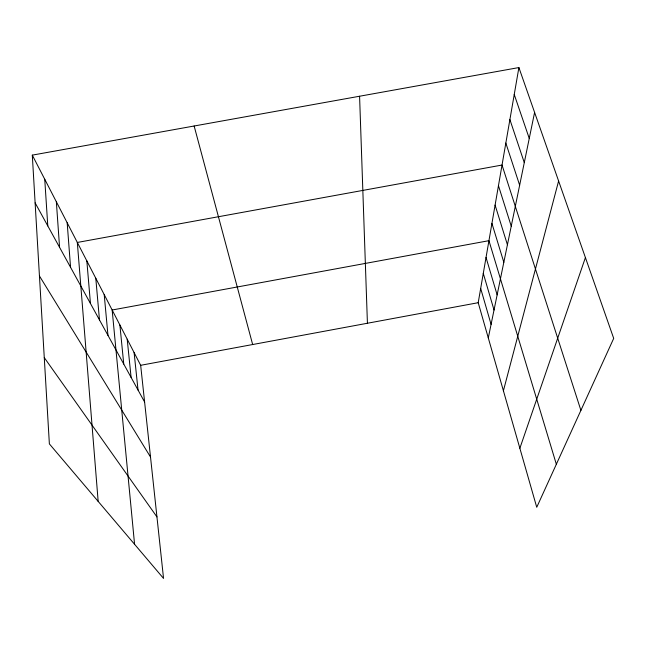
<?xml version="1.0" encoding="UTF-8"?>
<svg xmlns="http://www.w3.org/2000/svg" width="646" height="646" viewBox="0 0 646 646"><rect width="100%" height="100%" fill="white"/><g stroke="black" fill="none" stroke-linecap="round" stroke-linejoin="round"><path stroke-width="0.97" d="M518.899 67.564L613.7 338.391L536.745 507.272L478.21 302.699L518.899 67.564L32.3 155.129L49.371 443.891L163.551 578.436L140.666 365.305L32.3 155.129M488.295 337.947L534.597 112.412M503.412 390.765L558.604 181.001M519.86 448.251L585.413 257.584M140.666 365.305L478.21 302.699M44.267 357.618L156.946 516.905M39.438 275.947L150.51 457.013M35.126 202.876L144.607 401.998M514.24 94.486L529.26 138.422M509.896 119.591L524.286 162.631M505.834 143.057L519.65 185.224M580.907 410.371L502.031 165.045L77.318 242.452L98.16 501.385M498.454 185.693L511.244 226.173M495.094 205.105L507.425 244.777M491.929 223.403L503.823 262.292M556.343 464.272L488.941 240.675L112.154 310.007L134.578 544.295M486.034 257.488L497.137 294.859M483.281 273.379L494.028 310.023M480.672 288.431L491.081 324.365M194.139 126.01L252.659 344.528M134.11 352.587L138.034 390.047M127.197 339.182L131.098 377.425M119.89 325.011L123.757 364.069M104.208 294.592L107.971 335.371M95.786 278.256L99.476 319.923M86.839 260.903L90.448 303.499M67.176 222.773L70.559 267.323M56.347 201.762L59.569 247.337M44.744 179.273L47.788 225.914M359.58 96.238L367.421 323.242"/></g></svg>
